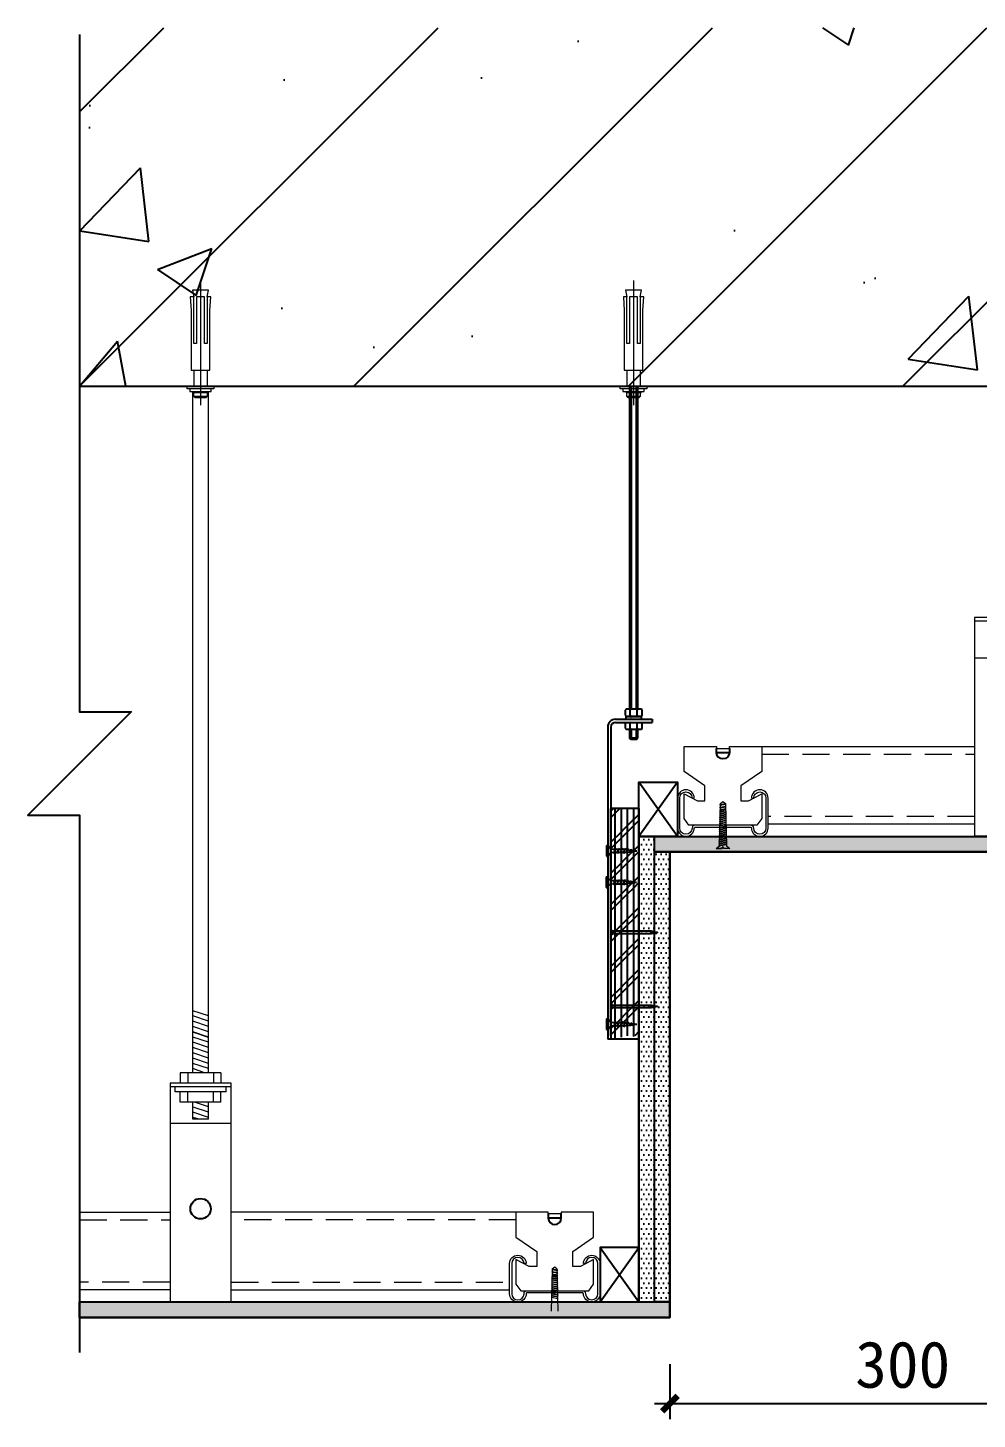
# Model space of a CAD drawing. Header units: millimetres. Extents: x -150677 to 588340, y -254013 to 149700.
# Drawn here: x 311715 to 312327, y -86240 to -85343 of the extents above; entities that cross this region are included whole.
import ezdxf

# ---------------------------------------------------------------- set-up
doc = ezdxf.new("R2010")
doc.units = ezdxf.units.MM
doc.header["$LTSCALE"] = 10
doc.header["$MEASUREMENT"] = 0
doc.linetypes.add('CENTER', pattern=[50.8, 31.75, -6.35, 6.35, -6.35])
doc.linetypes.add('HIDDEN', pattern=[0.375, 0.25, -0.125])
for name, color, linetype in [('1-Ba原始建筑墙体', 2, 'Continuous'), ('2-Ba顶面轮廓', 4, 'Continuous'), ('IEL-13Light', 136, 'Continuous'), ('LM-01', 4, 'Continuous'), ('LM-01-立面图', 4, 'Continuous'), ('图层1', 2, 'Continuous'), ('图层2', 44, 'Continuous')]:
    doc.layers.add(name, color=color, linetype=linetype)
doc.layers.add('3', color=5, linetype='Continuous', lineweight=18)
doc.layers.add('8', color=251, linetype='Continuous', lineweight=5)
doc.styles.get("Standard").update_dxf_attribs({"font": ''})
doc.styles.get('Standard').set_extended_font_data('SimSun')
doc.dimstyles.new('DIMN10', dxfattribs={"dimscale": 0.1, "dimtxt": 300, "dimasz": 100, "dimexe": 100, "dimexo": 300, "dimgap": 100, "dimtad": 1, "dimdec": 0, "dimtxsty": 'Standard', "dimblk": 'ARCHTICK', "dimcen": 2.5, "dimdle": 100, "dimclrd": 8, "dimclre": 8, "dimclrt": 96, "dimadec": 0, "dimazin": 0, "dimtfac": 1, "dimtdec": 0, "dimtmove": 0, "dimatfit": 3, "dimldrblk": 'DOT', "dimfxl": 100, "dimarcsym": 0})
pattern_1 = [(0, (311748.6465, -86174.3404), (1.5875, 3.175), [0, -3.175])]

# ---------------------------------------------------------------- blocks, each defined once
blk = doc.blocks.new('QBLOCK2009062415473686')
at = {"color": 8}
for p, q in [((-0.32, 7.74), (-0.06, 9.79)), ((0.18, 7.9), (-0.06, 9.79)), ((-1.66, 1.63), (-1.41, 1.77)), ((-1.66, 1.63), (-1.41, 1.77)), ((-1.66, 1.63), (-1.41, 1.38)), ((-1.66, 1.63), (-1.41, 1.38)), ((-1.49, 3.52), (-1.24, 3.66)), ((-1.49, 3.52), (-1.24, 3.27)), ((-1.41, 1.38), (1.29, 2.28)), ((-1.41, -0.7), (1.29, 0.2)), ((-1.24, 3.27), (1.01, 4.02)), ((-1.11, 5.53), (-0.86, 5.67)), ((-1.11, 5.53), (-0.86, 5.28)), ((-0.96, 2.59), (-0.86, 3.39)), ((-0.96, 1.76), (-0.96, 2.59)), ((-0.96, -0.15), (-0.96, 1.53)), ((-0.86, 5.28), (0.71, 5.8)), ((-0.81, 3.81), (-0.61, 5.36)), ((-0.74, 7.54), (-0.49, 7.68)), ((-0.74, 7.54), (-0.49, 7.28)), ((-0.56, 5.77), (-0.37, 7.32)), ((-0.49, 7.28), (0.45, 7.6)), ((0.4, 6.1), (0.22, 7.52)), ((0.7, 7.74), (0.45, 8)), ((0.7, 7.74), (0.45, 7.6)), ((0.63, 4.29), (0.45, 5.72)), ((0.84, 2.59), (0.68, 3.91)), ((0.96, 5.95), (0.71, 6.2)), ((0.96, 5.95), (0.71, 5.8)), ((0.84, 2.59), (0.84, 2.37)), ((0.84, 2.13), (0.84, 0.45)), ((0.84, 0.05), (0.84, -1.63)), ((1.26, 4.17), (1.01, 4.42)), ((1.26, 4.17), (1.01, 4.02)), ((1.54, 2.43), (1.29, 2.68)), ((1.54, 2.43), (1.29, 2.68)), ((1.54, 2.43), (1.29, 2.28)), ((1.54, 2.43), (1.29, 2.28)), ((1.54, 0.35), (1.29, 0.6)), ((1.54, 0.35), (1.29, 0.2)), ((-1.66, -0.45), (-1.41, -0.31)), ((-1.66, -0.45), (-1.41, -0.7)), ((-1.66, -2.53), (-1.41, -2.39)), ((-1.66, -2.53), (-1.41, -2.39)), ((-1.66, -2.53), (-1.41, -2.78)), ((-1.66, -2.53), (-1.41, -2.78)), ((-1.66, -4.61), (-1.41, -4.47)), ((-1.66, -4.61), (-1.41, -4.86)), ((-1.41, -2.78), (1.29, -1.88)), ((-1.41, -2.78), (1.29, -1.88)), ((-1.41, -4.86), (1.29, -3.96)), ((-0.96, -2.23), (-0.96, -0.55)), ((-0.96, -4.31), (-0.96, -2.63)), ((-0.9, -5.39), (-0.96, -4.71)), ((0.84, -1.41), (0.84, -1.63)), ((0.84, -2.03), (0.84, -3.71)), ((0.84, -4.11), (0.9, -5.39)), ((1.54, -1.73), (1.29, -1.48)), ((1.54, -1.73), (1.29, -1.48)), ((1.54, -1.73), (1.29, -1.88)), ((1.54, -1.73), (1.29, -1.88)), ((1.54, -3.81), (1.29, -3.56)), ((1.54, -3.81), (1.29, -3.96)), ((-3.4, -9.79), (-3.4, -8.99)), ((3.4, -8.99), (-3.4, -8.99)), ((3.4, -9.79), (-3.4, -9.79)), ((3.4, -9.79), (3.4, -8.99))]:
    blk.add_line(p, q, dxfattribs=at)
for centre, start, end in [((-4.83, -5.32), 291.38367, 359.0609), ((4.83, -5.32), 180.93916, 248.61639)]:
    blk.add_arc(centre, 3.94, start, end, dxfattribs=at)
blk = doc.blocks.new('QBLOCK2009070111364517')
at = {"layer": '图层1', "color": 8, "linetype": 'ByBlock'}
for p, q in [((-13.8, 0.9), (-13.8, -0.9)), ((15, 0), (11, 0))]:
    blk.add_line(p, q, dxfattribs=at)
blk.add_lwpolyline([(11, -0.9), (15, 0), (11, 0.9), (-13.8, 0.9), (-15, 1.7), (-15, -1.7), (-13.8, -0.9)], close=True, dxfattribs=at)
blk.add_lwpolyline([(11, 0.9, 0.39097), (11, 0, 0.39097), (11, -0.9)], format="xyb", dxfattribs=at)
blk = doc.blocks.new('A$C2444451B')
at = {"layer": '3', "color": 134}
for p, q in [((13.7, 79.49), (4.57, 79.49)), ((4.57, 61.57), (4.57, 72.53)), ((13.7, 61.57), (13.7, 72.53))]:
    blk.add_line(p, q, dxfattribs=at)
at = {"layer": '3', "color": 134, "linetype": 'CENTER', "ltscale": 10}
blk.add_line((9.14, 0), (9.14, 85.45), dxfattribs=at)
at = {"layer": '3', "color": 134}
blk.add_lwpolyline([(3.36, 76.18, 0.133077), (4.02, 76.75), (14.25, 76.75, 0.130908), (14.9, 76.19)], format="xyb", dxfattribs=at)
for points in [[(13.7, 76.75), (13.7, 79.49), (12.79, 80.41), (5.48, 80.41), (4.57, 79.49), (4.57, 76.75)], [(1.83, 74.36), (1.83, 76.19), (16.45, 76.19), (16.45, 74.36)], [(13.7, 11.32), (14.62, 6.75), (3.65, 6.75), (4.57, 11.32)]]:
    blk.add_lwpolyline(points, dxfattribs=at)
for points in [[(0, 72.53), (18.27, 72.53), (18.27, 74.36), (0, 74.36)], [(6.4, 11.32), (6.4, 43.3), (4.57, 43.3), (4.57, 11.32), (2.13, 11.32), (2.74, 20.52), (2.74, 61.57), (15.53, 61.57), (15.53, 20.52), (16.15, 11.32), (13.7, 11.32), (13.7, 43.3), (11.88, 43.3), (11.88, 11.32)]]:
    blk.add_lwpolyline(points, close=True, dxfattribs=at)
blk = doc.blocks.new('A$C2A03657B')
at = {"layer": 'LM-01', "xscale": -1}
blk.add_blockref('A$C2444451B', (18.27, 0), dxfattribs=at)
blk = doc.blocks.new('A$C0A8D779E')
at = {"layer": 'LM-01-立面图'}
blk.add_blockref('A$C2A03657B', (0, 0), dxfattribs=at)
blk = doc.blocks.new('_ArchTick')
at = {"color": 0, "linetype": 'ByBlock', "const_width": 0.4}
blk.add_lwpolyline([(-0.5, -0.5), (0.5, 0.5)], dxfattribs=at)
blk = doc.blocks.new('*D1658')
at = {"layer": '2-Ba顶面轮廓', "color": 8, "lineweight": -2, "transparency": 16777216}
for p, q in [((312128.92, -86204.34), (312128.92, -86239.84)), ((312428.92, -86204.34), (312428.92, -86239.84)), ((312118.92, -86229.84), (312438.92, -86229.84))]:
    blk.add_line(p, q, dxfattribs=at)
at = {"layer": 'Defpoints', "color": 0, "transparency": 16777216}
for p in [(312128.92, -86174.34), (312428.92, -86174.34), (312428.92, -86229.84)]:
    blk.add_point(p, dxfattribs=at)
at = {"layer": '2-Ba顶面轮廓', "color": 8, "lineweight": -2, "transparency": 16777216, "xscale": 10, "yscale": 10, "zscale": 10, "rotation": 180}
blk.add_blockref('_ArchTick', (312128.92, -86229.84), dxfattribs=at)
at = {"layer": '2-Ba顶面轮廓', "color": 8, "lineweight": -2, "transparency": 16777216, "xscale": 10, "yscale": 10, "zscale": 10}
blk.add_blockref('_ArchTick', (312428.92, -86229.84), dxfattribs=at)
at = {"layer": '2-Ba顶面轮廓', "color": 96, "transparency": 16777216, "insert": (312278.92, -86204.84), "char_height": 30, "attachment_point": 5}
blk.add_mtext('300', dxfattribs=at)
blk = doc.blocks.new('_DOT')
at = {"color": 0, "linetype": 'ByBlock'}
blk.add_line((-0.35, 0), (-1, 0), dxfattribs=at)
at = {"color": 0, "linetype": 'ByBlock', "const_width": 0.35}
blk.add_lwpolyline([(-0.175, 0, 1), (0.175, 0, 1)], format="xyb", close=True, dxfattribs=at)

msp = doc.modelspace()

# ---------------------------------------------------------------- hatches: boundary and pattern name
h = msp.add_hatch()
h.set_pattern_fill('PLYWOOD', color=250, angle=90, style=0)
h.set_pattern_definition([(45, (323621.652, -78441.421), (-3e-15, 20), [5.656854, -22.627417]), (45, (323637.651, -78441.421), (-3e-15, 20), [2.636773, -25.647498]), (45, (323624.897, -78454.176), (20, 3e-15), [1.067156, -27.217115]), (45, (323619.516, -78439.557), (20, 3e-15), [7.60978, -20.674492]), (45, (323625.651, -78453.421), (-3e-15, 20), [16.970562, -11.31371]), (45, (323628.897, -78454.176), (-3e-15, 20), [15.017636, -13.266635]), (45, (323625.651, -78437.421), (20, 3e-15), [4.5897, -23.694573]), (45, (323619.516, -78443.557), (-3e-15, 20), [3.020082, -25.26419]), (90, (323621.651, -78441.42), (20, 1e-15), [7.2454, -12.7546]), (90, (323621.651, -78441.42), (20, 1e-15), [0, -20]), (90, (323621.651, -78454.176), (20, 1e-15), [12.7546, -7.2454]), (90, (323637.651, -78441.42), (20, 1e-15), [7.2454, -12.7546]), (90, (323637.651, -78441.42), (20, 1e-15), [0, -20]), (90, (323637.651, -78454.176), (20, 1e-15), [12.7546, -7.2454]), (90, (323633.651, -78441.42), (20, 1e-15), [7.2454, -12.7546]), (90, (323633.651, -78441.42), (20, 1e-15), [0, -20]), (90, (323633.651, -78454.176), (20, 1e-15), [12.7546, -7.2454]), (90, (323629.651, -78441.42), (20, 1e-15), [7.2454, -12.7546]), (90, (323629.651, -78441.42), (20, 1e-15), [0, -20]), (90, (323629.651, -78454.176), (20, 1e-15), [12.7546, -7.2454]), (90, (323625.651, -78441.42), (20, 1e-15), [7.2454, -12.7546]), (90, (323625.651, -78441.42), (20, 1e-15), [0, -20]), (90, (323625.651, -78454.176), (20, 1e-15), [12.7546, -7.2454])])
h.paths.add_polyline_path([(312093.92, -85995.07), (312093.92, -85995.07), (312096.42, -85992.57), (312098.91, -85995.07), (312101.41, -85992.57), (312103.91, -85995.06), (312103.91, -85995.06), (312106.4, -85992.56), (312108.92, -85995.08), (312108.92, -85846.38), (312090.92, -85846.38), (312090.92, -85993.08), (312091.42, -85992.57)])
at = {"layer": '2-Ba顶面轮廓'}
h = msp.add_hatch(dxfattribs=at)
h.set_pattern_fill('钢筋混凝土', color=251, scale=50, style=0)
h.set_pattern_definition([(45, (311748.65, -85574.34), (-88.3883, 88.3883), []), (50, (311748.65, -85574.34), (358.63, -31.376), [37.5, -412.5]), (355, (311748.65, -85574.34), (-69.376, 376.096), [30, -330]), (100.451, (311778.53, -85576.95), (289.255, 344.72), [31.87, -350.57]), (46.184, (311748.65, -85474.34), (533.62, -82.76), [56.25, -618.75]), (96.636, (311793.1, -85481.23), (467.33, 487.06), [47.805, -525.86]), (351.184, (311748.65, -85474.34), (467.33, 487.06), [45, -495]), (21, (311798.65, -85499.34), (298.454, -201.31), [37.5, -412.5]), (326, (311798.65, -85499.34), (121.658, 362.575), [30, -330]), (71.451, (311823.52, -85516.1), (420.11, 161.265), [31.87, -350.57]), (37.5, (311748.65, -85574.34), (6.08, 166.447), [0, -326, 0, -335, 0, -331.25]), (7.5, (311748.65, -85574.34), (131.535, 197.206), [0, -191, 0, -318.5, 0, -126.25]), (327.5, (311637.15, -85574.34), (266.911, -11.2774), [0, -125, 0, -390, 0, -517.5]), (317.5, (311587.15, -85574.34), (291.593, 50.052), [0, -162.5, 0, -259, 0, -367.5])])
h.paths.add_polyline_path([(315147.45, -85343.39), (311748.65, -85343.39), (311748.65, -85574.34), (315147.45, -85574.34)])
h = msp.add_hatch(dxfattribs=at)
h.set_pattern_fill('DOTS', color=251, scale=2, style=0)
h.set_pattern_definition(pattern_1)
h.paths.add_polyline_path([(312108.92, -86164.34), (312118.92, -86164.34), (312118.92, -85864.34), (312108.92, -85864.34)])
h = msp.add_hatch(dxfattribs=at)
h.set_pattern_fill('DOTS', color=251, scale=2, style=0)
h.set_pattern_definition(pattern_1)
h.paths.add_polyline_path([(312118.92, -85864.34), (312538.92, -85864.34), (312538.92, -85874.34), (312118.92, -85874.34)])
h = msp.add_hatch(dxfattribs=at)
h.set_pattern_fill('DOTS', color=251, scale=2, style=0)
h.set_pattern_definition(pattern_1)
h.paths.add_polyline_path([(312118.92, -85874.34), (312128.92, -85874.34), (312128.92, -86164.34), (312118.92, -86164.34)])
h = msp.add_hatch(dxfattribs=at)
h.set_pattern_fill('DOTS', color=251, scale=2, style=0)
h.set_pattern_definition(pattern_1)
h.paths.add_polyline_path([(311748.65, -86164.34), (312128.92, -86164.34), (312128.92, -86174.34), (311748.65, -86174.34)])

# ---------------------------------------------------------------- linework, layer by layer
at = {"color": 8, "ltscale": 100}
for p, q in [((312102.87, -85574.34), (312102.87, -85782.46)), ((312103.87, -85574.34), (312103.87, -85782.46)), ((312107.36, -85782.46), (312107.36, -85574.34)), ((312108.36, -85782.46), (312108.36, -85574.34)), ((312102.87, -85743.36), (312102.87, -85782.46)), ((312108.36, -85782.46), (312108.36, -85743.36)), ((312103.87, -85777.23), (312103.87, -85782.46)), ((312107.36, -85782.46), (312107.36, -85777.23)), ((312093.92, -85788.88), (312117.47, -85788.88)), ((312100.66, -85782.46), (312100.11, -85783.01)), ((312100.11, -85783.01), (312100.11, -85786.3)), ((312100.11, -85786.3), (312100.66, -85786.85)), ((312110.55, -85782.46), (312100.66, -85782.46)), ((312100.66, -85786.85), (312110.55, -85786.85)), ((312100.75, -85788.88), (312100.75, -85787.18)), ((312100.75, -85787.18), (312110.48, -85787.18)), ((312103.41, -85783), (312102.85, -85782.43)), ((312103.41, -85786.29), (312102.85, -85786.85)), ((312102.87, -85786.85), (312102.87, -85787.18)), ((312103.41, -85783), (312103.98, -85782.43)), ((312103.41, -85786.33), (312103.41, -85783)), ((312103.41, -85786.29), (312103.98, -85786.85)), ((312103.86, -85787.44), (312103.87, -85787.44)), ((312103.87, -85787.45), (312103.86, -85787.44)), ((312103.87, -85786.85), (312103.87, -85787.18)), ((312107.82, -85783), (312107.25, -85782.43)), ((312107.82, -85786.29), (312107.25, -85786.85)), ((312107.36, -85787.18), (312107.36, -85786.85)), ((312107.82, -85783), (312108.39, -85782.43)), ((312107.82, -85786.33), (312107.82, -85783)), ((312107.82, -85786.29), (312108.39, -85786.85)), ((312108.36, -85787.18), (312108.36, -85786.85)), ((312110.48, -85787.18), (312110.48, -85788.88)), ((312111.09, -85783.01), (312110.55, -85782.46)), ((312110.55, -85786.85), (312111.09, -85786.3)), ((312111.09, -85786.3), (312111.09, -85783.01)), ((312117.47, -85788.88), (312117.47, -85790.88)), ((312088.92, -85793.88), (312088.92, -85995.08)), ((312090.92, -85793.88), (312090.92, -85995.08)), ((312093.92, -85790.88), (312117.47, -85790.88)), ((312100.67, -85790.88), (312100.12, -85791.43)), ((312100.12, -85791.43), (312100.12, -85794.73)), ((312100.12, -85794.73), (312100.67, -85795.28)), ((312100.67, -85795.28), (312110.56, -85795.28)), ((312103.43, -85791.42), (312102.86, -85790.85)), ((312103.43, -85794.71), (312102.86, -85795.28)), ((312102.87, -85795.28), (312102.87, -85801.01)), ((312103.43, -85791.42), (312103.97, -85790.88)), ((312103.43, -85794.75), (312103.43, -85791.42)), ((312103.43, -85794.71), (312104, -85795.28)), ((312103.87, -85795.28), (312103.87, -85801.01)), ((312107.84, -85794.71), (312107.27, -85795.28)), ((312107.84, -85791.42), (312107.3, -85790.88)), ((312107.36, -85801.01), (312107.36, -85795.28)), ((312107.84, -85791.42), (312108.38, -85790.88)), ((312107.84, -85794.75), (312107.84, -85791.42)), ((312107.84, -85794.71), (312108.4, -85795.28)), ((312108.36, -85801.01), (312108.36, -85795.28)), ((312111.11, -85791.43), (312110.56, -85790.88)), ((312110.56, -85795.28), (312111.11, -85794.73)), ((312111.11, -85794.73), (312111.11, -85791.43)), ((312108.36, -85801.01), (312102.87, -85801.01)), ((312103.87, -85802.01), (312102.87, -85801.01)), ((312107.36, -85802.01), (312103.87, -85802.01)), ((312107.36, -85802.01), (312108.36, -85801.01)), ((312108.92, -85846.38), (312090.92, -85846.38)), ((312108.92, -85846.38), (312108.95, -85995.08)), ((312108.92, -85995.08), (312088.92, -85995.08))]:
    msp.add_line(p, q, dxfattribs=at)
at = {"color": 8}
for p, q in [((312133.92, -85864.34, 0), (312108.92, -85829.34, 0)), ((312133.92, -85829.34, 0), (312108.92, -85864.34, 0)), ((312083.91, -86164.34, 0), (312108.91, -86129.34, 0)), ((312083.91, -86129.34, 0), (312108.91, -86164.34, 0))]:
    msp.add_line(p, q, dxfattribs=at)
for points in [[(312133.92, -85864.34), (312108.92, -85864.34), (312108.92, -85829.34), (312133.92, -85829.34)], [(312083.91, -86164.34), (312108.91, -86164.34), (312108.91, -86129.34), (312083.91, -86129.34)]]:
    msp.add_lwpolyline(points, close=True, dxfattribs=at)
at = {"color": 8, "ltscale": 100}
for radius in [5, 3]:
    msp.add_arc((312093.92, -85793.88), radius, 90, 180, dxfattribs=at)
at = {"layer": '1-Ba原始建筑墙体'}
msp.add_line((311748.65, -85574.34), (312628.92, -85574.34), dxfattribs=at)
at = {"layer": '2-Ba顶面轮廓'}
for p, q in [((312108.92, -85864.34), (312548.92, -85864.34)), ((312108.92, -86164.34), (312108.92, -85864.34)), ((312118.92, -86164.34), (312118.92, -85864.34)), ((312118.92, -85874.34), (312538.92, -85874.34)), ((312128.92, -86174.34), (312128.92, -85874.34)), ((311748.65, -86164.34), (312128.92, -86164.34)), ((311748.65, -86174.34), (312128.92, -86174.34))]:
    msp.add_line(p, q, dxfattribs=at)
at = {"layer": '2-Ba顶面轮廓', "color": 1}
msp.add_lwpolyline([(311748.65, -85347.63), (311748.65, -85784.01), (311781.98, -85784.01), (311715.31, -85850.68), (311748.65, -85850.68), (311748.65, -86196.99)], dxfattribs=at)
at = {"layer": '2-Ba顶面轮廓'}
for points in [[(312108.92, -86164.34), (312118.92, -86164.34), (312118.92, -85864.34), (312108.92, -85864.34)], [(312118.92, -85864.34), (312538.92, -85864.34), (312538.92, -85874.34), (312118.92, -85874.34)], [(312118.92, -85874.34), (312128.92, -85874.34), (312128.92, -86164.34), (312118.92, -86164.34)], [(311748.65, -86164.34), (312128.92, -86164.34), (312128.92, -86174.34), (311748.65, -86174.34)]]:
    msp.add_lwpolyline(points, close=True, dxfattribs=at)
at = {"layer": '3'}
for p, q in [((311821.62, -86016.77, 0), (311821.62, -85577.77)), ((311831.61, -86016.77, 0), (311831.61, -85577.77)), ((312364.63, -85725.71, 0), (312325.22, -85725.71, 0)), ((312364.63, -85749.44, 0), (312325.22, -85749.44, 0)), ((312188.07, -85806.45), (312325.22, -85806.45, 0)), ((312160.83, -85870.35), (312161.42, -85843.16)), ((312161.39, -85844.21), (312164.73, -85843.6)), ((312161.4, -85843.83), (312164.72, -85843.23)), ((312161.42, -85843.16), (312163.07, -85841.81)), ((312163.07, -85841.81), (312164.71, -85843.16)), ((312164.71, -85843.16), (312165.3, -85870.35)), ((312161.24, -85853.59), (312164.87, -85852.93)), ((312161.25, -85853.22), (312164.86, -85852.56)), ((312161.28, -85852.3), (312164.83, -85851.65)), ((312161.29, -85851.93), (312164.82, -85851.28)), ((312161.32, -85851.01), (312164.8, -85850.37)), ((312161.33, -85850.64), (312164.79, -85850)), ((312161.35, -85845.87), (312164.76, -85845.25)), ((312161.35, -85847.47), (312164.76, -85846.85)), ((312161.35, -85848.58), (312164.76, -85847.95)), ((312161.35, -85849.75), (312164.76, -85849.13)), ((312161.36, -85845.49), (312164.75, -85844.88)), ((312161.36, -85847.1), (312164.75, -85846.48)), ((312161.36, -85848.2), (312164.75, -85847.58)), ((312161.36, -85849.38), (312164.75, -85848.76)), ((312160.99, -85862.62), (312165.12, -85861.87)), ((312161, -85862.25), (312165.11, -85861.5)), ((312161.03, -85861.33), (312165.09, -85860.59)), ((312161.04, -85860.96), (312165.08, -85860.22)), ((312161.06, -85860.04), (312165.05, -85859.31)), ((312161.07, -85859.67), (312165.04, -85858.94)), ((312161.1, -85858.75), (312165.01, -85858.04)), ((312161.11, -85858.38), (312165, -85857.66)), ((312161.14, -85857.46), (312164.98, -85856.76)), ((312161.15, -85857.09), (312164.97, -85856.39)), ((312161.17, -85856.17), (312164.94, -85855.48)), ((312161.18, -85855.8), (312164.93, -85855.11)), ((312161.21, -85854.88), (312164.91, -85854.21)), ((312161.22, -85854.51), (312164.9, -85853.83)), ((312325.22, -85856.47, 0), (312192.21, -85856.47, 0)), ((312158.66, -85872.12), (312160.83, -85870.35)), ((312160.77, -85870.36), (312165.34, -85869.53)), ((312160.78, -85869.99), (312165.33, -85869.16)), ((312160.81, -85869.07), (312165.3, -85868.25)), ((312160.82, -85868.7), (312165.29, -85867.88)), ((312160.84, -85867.78), (312165.27, -85866.98)), ((312160.85, -85867.41), (312165.26, -85866.6)), ((312160.88, -85866.49), (312165.23, -85865.7)), ((312160.89, -85866.12), (312165.22, -85865.33)), ((312160.92, -85865.2), (312165.19, -85864.42)), ((312160.93, -85864.83), (312165.18, -85864.05)), ((312160.95, -85863.91), (312165.16, -85863.14)), ((312160.96, -85863.54), (312165.15, -85862.77)), ((312165.3, -85870.35), (312167.47, -85872.12)), ((312162.63, -85872.12), (312158.66, -85872.12)), ((312158.66, -85872.12), (312162.63, -85872.12)), ((312163.51, -85871.23), (312162.63, -85871.23)), ((312162.63, -85871.23), (312162.63, -85872.12)), ((312162.63, -85872.12), (312162.63, -85871.23)), ((312163.51, -85871.23), (312163.51, -85871.23)), ((312163.51, -85872.12), (312163.51, -85871.23)), ((312167.47, -85872.12), (312163.51, -85872.12)), ((311813.48, -86016.77, 0), (311813.48, -86023.33, 0)), ((311839.75, -86016.77, 0), (311813.48, -86016.77, 0)), ((311818.4, -86016.77, 0), (311818.4, -86023.33, 0)), ((311834.82, -86016.77, 0), (311834.82, -86023.33, 0)), ((311839.75, -86016.77, 0), (311839.75, -86023.33, 0)), ((311846.32, -86025.71, 0), (311806.91, -86025.71, 0)), ((311810.19, -86028.99, 0), (311810.19, -86025.71, 0)), ((311843.03, -86028.99, 0), (311810.19, -86028.99, 0)), ((311813.48, -86035.56, 0), (311813.48, -86028.99, 0)), ((311818.4, -86035.56, 0), (311818.4, -86028.99, 0)), ((311834.82, -86035.56, 0), (311834.82, -86028.99, 0)), ((311839.75, -86035.56, 0), (311839.75, -86028.99, 0)), ((311843.03, -86028.99, 0), (311843.03, -86025.71, 0)), ((311839.75, -86035.56, 0), (311813.48, -86035.56, 0)), ((311821.62, -86046.55, 0), (311821.62, -86035.56, 0)), ((311821.62, -86046.55, 0), (311821.62, -86035.56, 0)), ((311821.62, -86045.47, 0), (311821.62, -86035.56, 0)), ((311831.61, -86046.55, 0), (311831.61, -86035.56, 0)), ((311831.61, -86046.55, 0), (311831.61, -86035.56, 0)), ((311831.61, -86046.55, 0), (311831.61, -86035.56, 0)), ((311846.32, -86049.44, 0), (311806.91, -86049.44, 0)), ((311748.65, -86106.45), (311806.91, -86106.45, 0)), ((312029.77, -86106.45), (311846.32, -86106.45, 0)), ((312053.12, -86143.16), (312052.53, -86170.35)), ((312056.48, -86145.87), (312053.07, -86145.25)), ((312056.48, -86147.47), (312053.07, -86146.85)), ((312056.48, -86148.58), (312053.07, -86147.95)), ((312056.47, -86145.49), (312053.08, -86144.88)), ((312056.47, -86147.1), (312053.08, -86146.48)), ((312056.47, -86148.2), (312053.08, -86147.58)), ((312056.47, -86149.38), (312053.08, -86148.76)), ((312056.44, -86144.21), (312053.11, -86143.6)), ((312054.77, -86141.81), (312053.12, -86143.16)), ((312056.43, -86143.83), (312053.12, -86143.23)), ((312056.41, -86143.16), (312054.77, -86141.81)), ((312057, -86170.35), (312056.41, -86143.16)), ((311806.91, -86156.47, 0), (311748.65, -86156.47, 0)), ((311846.32, -86156.47, 0), (312025.62, -86156.47, 0)), ((312056.72, -86158.38), (312052.83, -86157.66)), ((312056.7, -86157.46), (312052.85, -86156.76)), ((312056.69, -86157.09), (312052.86, -86156.39)), ((312056.66, -86156.17), (312052.89, -86155.48)), ((312056.65, -86155.8), (312052.9, -86155.11)), ((312056.62, -86154.88), (312052.93, -86154.21)), ((312056.61, -86154.51), (312052.94, -86153.83)), ((312056.59, -86153.59), (312052.96, -86152.93)), ((312056.58, -86153.22), (312052.97, -86152.56)), ((312056.55, -86152.3), (312053, -86151.65)), ((312056.54, -86151.93), (312053.01, -86151.28)), ((312056.52, -86151.01), (312053.03, -86150.37)), ((312056.51, -86150.64), (312053.04, -86150)), ((312056.48, -86149.75), (312053.07, -86149.13)), ((312056.83, -86162.25), (312052.72, -86161.5)), ((312056.81, -86161.33), (312052.75, -86160.59)), ((312056.8, -86160.96), (312052.76, -86160.22)), ((312056.77, -86160.04), (312052.78, -86159.31)), ((312056.76, -86159.67), (312052.79, -86158.94)), ((312056.73, -86158.75), (312052.82, -86158.04))]:
    msp.add_line(p, q, dxfattribs=at)
at = {"layer": '3', "elevation": 0}
for points in [[(312325.22, -85723.33), (312325.22, -85863.92), (312364.63, -85863.92), (312364.63, -85723.33)], [(311806.91, -86023.33), (311806.91, -86163.92), (311846.32, -86163.92), (311846.32, -86023.33)]]:
    msp.add_lwpolyline(points, close=True, dxfattribs=at)
at = {"layer": '3'}
for points in [[(312167.27, -85807.62), (312167.27, -85806.45), (312188.07, -85806.45), (312188.07, -85822.64), (312174.72, -85831.76), (312174.72, -85841.37), (312179.54, -85841.37), (312188.07, -85836.94), (312188.07, -85852.8), (312184.91, -85857.11), (312163.07, -85857.11), (312141.22, -85857.11), (312138.07, -85852.8), (312138.07, -85836.94), (312146.6, -85841.37), (312151.41, -85841.37), (312151.41, -85831.76), (312138.07, -85822.64), (312138.07, -85806.45), (312158.87, -85806.45), (312158.87, -85807.62)], [(312050.57, -86107.62), (312050.57, -86106.45), (312029.77, -86106.45), (312029.77, -86122.64), (312043.11, -86131.76), (312043.11, -86141.37), (312038.3, -86141.37), (312029.77, -86136.94), (312029.77, -86152.8), (312032.92, -86157.11), (312054.77, -86157.11), (312076.61, -86157.11), (312079.77, -86152.8), (312079.77, -86136.94), (312071.24, -86141.37), (312066.42, -86141.37), (312066.42, -86131.76), (312079.77, -86122.64), (312079.77, -86106.45), (312058.97, -86106.45), (312058.97, -86107.62)]]:
    msp.add_lwpolyline(points, close=True, dxfattribs=at)
for points in [[(312181.02, -85858.51, -0.414214), (312181.49, -85858.98, 1), (312192.21, -85858.98), (312192.21, -85839.63, 1), (312181.49, -85839.63), (312182.89, -85839.63, -1), (312190.81, -85839.63), (312190.81, -85858.98, -1), (312182.89, -85858.98, 0.414214), (312181.02, -85857.11), (312163.07, -85857.11), (312145.11, -85857.11, 0.414214), (312143.25, -85858.98, -1), (312135.32, -85858.98), (312135.32, -85839.63, -1), (312143.25, -85839.63), (312144.65, -85839.63, 1), (312133.92, -85839.63), (312133.92, -85858.98, 1), (312144.65, -85858.98, -0.414214), (312145.11, -85858.51), (312163.07, -85858.51)], [(312036.81, -86158.51, 0.414214), (312036.35, -86158.98, -1), (312025.62, -86158.98), (312025.62, -86139.63, -1), (312036.35, -86139.63), (312034.95, -86139.63, 1), (312027.02, -86139.63), (312027.02, -86158.98, 1), (312034.95, -86158.98, -0.414214), (312036.81, -86157.11), (312054.77, -86157.11), (312072.72, -86157.11, -0.414214), (312074.59, -86158.98, 1), (312082.51, -86158.98), (312082.51, -86139.63, 1), (312074.59, -86139.63), (312073.19, -86139.63, -1), (312083.91, -86139.63), (312083.91, -86158.98, -1), (312073.19, -86158.98, 0.414214), (312072.72, -86158.51), (312054.77, -86158.51)]]:
    msp.add_lwpolyline(points, format="xyb", close=True, dxfattribs=at)
for centre, major_axis, start_param, end_param in [((312161.11, -85843.67), (0.236, 0.236), 4.106163, 4.975275), ((312161.06, -85844.33), (-0.247, 0.247), 4.28682, 5.18544), ((312165.01, -85843.06), (-0.236, 0.236), 1.30762, 2.176731), ((312165.05, -85843.72), (0.247, 0.247), 1.097455, 1.996074), ((312161, -85851.76), (-0.236, 0.236), 2.535367, 3.404479), ((312160.95, -85852.42), (0.247, 0.247), 5.857617, 6.756236), ((312161.04, -85850.47), (0.236, 0.236), 4.106163, 4.975275), ((312160.99, -85851.13), (-0.247, 0.247), 4.28682, 5.18544), ((312161.07, -85845.33), (0.236, 0.236), 4.106163, 4.975275), ((312161.03, -85845.99), (0.247, 0.247), 5.857617, 6.756236), ((312161.07, -85846.94), (0.236, 0.236), 4.106163, 4.975275), ((312161.03, -85847.6), (0.247, 0.247), 5.857617, 6.756236), ((312161.07, -85848.04), (0.236, 0.236), 4.106163, 4.975275), ((312161.03, -85848.7), (0.247, 0.247), 5.857617, 6.756236), ((312161.07, -85849.21), (0.236, 0.236), 4.106163, 4.975275), ((312161.03, -85849.87), (0.247, 0.247), 5.857617, 6.756236), ((312165.04, -85844.71), (-0.236, 0.236), 1.30762, 2.176731), ((312165.04, -85846.31), (-0.236, 0.236), 1.30762, 2.176731), ((312165.04, -85847.41), (-0.236, 0.236), 1.30762, 2.176731), ((312165.04, -85848.59), (-0.236, 0.236), 1.30762, 2.176731), ((312165.09, -85845.37), (0.247, 0.247), 1.097455, 1.996074), ((312165.09, -85846.97), (0.247, 0.247), 1.097455, 1.996074), ((312165.09, -85848.08), (0.247, 0.247), 1.097455, 1.996074), ((312165.09, -85849.25), (0.247, 0.247), 1.097455, 1.996074), ((312165.08, -85849.84), (-0.236, 0.236), 1.30762, 2.176731), ((312165.12, -85850.5), (0.247, 0.247), 1.097455, 1.996074), ((312165.11, -85851.11), (0.236, 0.236), 2.878416, 3.747528), ((312165.16, -85851.77), (0.247, 0.247), 1.097455, 1.996074), ((312165.15, -85852.39), (-0.236, 0.236), 1.30762, 2.176731), ((312165.2, -85853.05), (0.247, 0.247), 1.097455, 1.996074), ((312160.75, -85860.79), (-0.236, 0.236), 2.535367, 3.404479), ((312160.7, -85861.46), (-0.247, 0.247), 4.28682, 5.18544), ((312160.78, -85859.5), (0.236, 0.236), 4.106163, 4.975275), ((312160.74, -85860.17), (0.247, 0.247), 5.857617, 6.756236), ((312160.82, -85858.21), (-0.236, 0.236), 2.535367, 3.404479), ((312160.77, -85858.87), (-0.247, 0.247), 4.28682, 5.18544), ((312160.86, -85856.92), (0.236, 0.236), 4.106163, 4.975275), ((312160.81, -85857.58), (0.247, 0.247), 5.857617, 6.756236), ((312160.89, -85855.63), (-0.236, 0.236), 2.535367, 3.404479), ((312160.84, -85856.29), (-0.247, 0.247), 4.28682, 5.18544), ((312160.93, -85854.34), (-0.236, 0.236), 2.535367, 3.404479), ((312160.88, -85855), (0.247, 0.247), 5.857617, 6.756236), ((312160.97, -85853.05), (0.236, 0.236), 4.106163, 4.975275), ((312160.92, -85853.71), (-0.247, 0.247), 4.28682, 5.18544), ((312165.19, -85853.67), (-0.236, 0.236), 1.30762, 2.176731), ((312165.23, -85854.33), (0.247, 0.247), 1.097455, 1.996074), ((312165.22, -85854.94), (-0.236, 0.236), 1.30762, 2.176731), ((312165.27, -85855.61), (0.247, 0.247), 1.097455, 1.996074), ((312165.26, -85856.22), (-0.236, 0.236), 1.30762, 2.176731), ((312165.3, -85856.88), (0.247, 0.247), 1.097455, 1.996074), ((312165.29, -85857.5), (-0.236, 0.236), 1.30762, 2.176731), ((312165.34, -85858.16), (0.247, 0.247), 1.097455, 1.996074), ((312165.33, -85858.78), (-0.236, 0.236), 1.30762, 2.176731), ((312165.38, -85859.44), (0.247, 0.247), 1.097455, 1.996074), ((312165.37, -85860.05), (-0.236, 0.236), 1.30762, 2.176731), ((312165.41, -85860.71), (0.247, 0.247), 1.097455, 1.996074), ((312165.4, -85861.33), (-0.236, 0.236), 1.30762, 2.176731), ((312165.45, -85861.99), (0.247, 0.247), 1.097455, 1.996074), ((312160.49, -85869.83), (0.236, 0.236), 4.106163, 4.975275), ((312160.44, -85870.49), (-0.247, 0.247), 4.28682, 5.18544), ((312160.53, -85868.54), (-0.236, 0.236), 2.535367, 3.404479), ((312160.48, -85869.2), (-0.247, 0.247), 4.28682, 5.18544), ((312160.57, -85867.25), (0.236, 0.236), 4.106163, 4.975275), ((312160.52, -85867.91), (-0.247, 0.247), 4.28682, 5.18544), ((312160.6, -85865.96), (0.236, 0.236), 4.106163, 4.975275), ((312160.55, -85866.62), (-0.247, 0.247), 4.28682, 5.18544), ((312160.64, -85864.67), (-0.236, 0.236), 2.535367, 3.404479), ((312160.59, -85865.33), (-0.247, 0.247), 4.28682, 5.18544), ((312160.67, -85863.37), (-0.236, 0.236), 2.535367, 3.404479), ((312160.63, -85864.04), (-0.247, 0.247), 4.28682, 5.18544), ((312160.71, -85862.08), (0.236, 0.236), 4.106163, 4.975275), ((312160.66, -85862.75), (0.247, 0.247), 5.857617, 6.756236), ((312165.44, -85862.61), (-0.236, 0.236), 1.30762, 2.176731), ((312165.49, -85863.27), (0.247, 0.247), 1.097455, 1.996074), ((312165.47, -85863.88), (-0.236, 0.236), 1.30762, 2.176731), ((312165.52, -85864.54), (0.247, 0.247), 1.097455, 1.996074), ((312165.51, -85865.16), (-0.236, 0.236), 1.30762, 2.176731), ((312165.56, -85865.82), (0.247, 0.247), 1.097455, 1.996074), ((312165.55, -85866.44), (-0.236, 0.236), 1.30762, 2.176731), ((312165.59, -85867.1), (0.247, 0.247), 1.097455, 1.996074), ((312165.58, -85867.71), (-0.236, 0.236), 1.30762, 2.176731), ((312165.63, -85868.38), (0.247, 0.247), 1.097455, 1.996074), ((312165.62, -85868.99), (0.236, 0.236), 2.878416, 3.747528), ((312165.67, -85869.65), (0.247, 0.247), 1.097455, 1.996074)]:
    msp.add_ellipse(centre, major_axis=major_axis, ratio=1, start_param=start_param, end_param=end_param, dxfattribs=at)
at = {"layer": '3', "extrusion": (0, 0, -1)}
for centre, major_axis, start_param, end_param in [((312052.79, -86144.71), (0.236, 0.236), 1.30762, 2.176731), ((312052.74, -86145.37), (-0.247, 0.247), 1.097455, 1.996074), ((312052.79, -86146.31), (0.236, 0.236), 1.30762, 2.176731), ((312052.74, -86146.97), (-0.247, 0.247), 1.097455, 1.996074), ((312052.79, -86147.41), (0.236, 0.236), 1.30762, 2.176731), ((312052.74, -86148.08), (-0.247, 0.247), 1.097455, 1.996074), ((312052.79, -86148.59), (0.236, 0.236), 1.30762, 2.176731), ((312052.83, -86143.06), (0.236, 0.236), 1.30762, 2.176731), ((312052.78, -86143.72), (-0.247, 0.247), 1.097455, 1.996074), ((312056.72, -86143.67), (-0.236, 0.236), 4.106163, 4.975275), ((312056.77, -86144.33), (0.247, 0.247), 4.28682, 5.18544), ((312056.76, -86145.33), (-0.236, 0.236), 4.106163, 4.975275), ((312056.76, -86146.94), (-0.236, 0.236), 4.106163, 4.975275), ((312056.76, -86148.04), (-0.236, 0.236), 4.106163, 4.975275), ((312056.81, -86145.99), (-0.247, 0.247), 5.857617, 6.756236), ((312056.81, -86147.6), (-0.247, 0.247), 5.857617, 6.756236), ((312056.81, -86148.7), (-0.247, 0.247), 5.857617, 6.756236), ((312052.54, -86157.5), (0.236, 0.236), 1.30762, 2.176731), ((312052.58, -86156.22), (0.236, 0.236), 1.30762, 2.176731), ((312052.53, -86156.88), (-0.247, 0.247), 1.097455, 1.996074), ((312052.61, -86154.94), (0.236, 0.236), 1.30762, 2.176731), ((312052.56, -86155.61), (-0.247, 0.247), 1.097455, 1.996074), ((312052.65, -86153.67), (0.236, 0.236), 1.30762, 2.176731), ((312052.6, -86154.33), (-0.247, 0.247), 1.097455, 1.996074), ((312052.68, -86152.39), (0.236, 0.236), 1.30762, 2.176731), ((312052.64, -86153.05), (-0.247, 0.247), 1.097455, 1.996074), ((312052.72, -86151.11), (-0.236, 0.236), 2.878416, 3.747528), ((312052.67, -86151.77), (-0.247, 0.247), 1.097455, 1.996074), ((312052.76, -86149.84), (0.236, 0.236), 1.30762, 2.176731), ((312052.71, -86150.5), (-0.247, 0.247), 1.097455, 1.996074), ((312052.74, -86149.25), (-0.247, 0.247), 1.097455, 1.996074), ((312056.76, -86149.21), (-0.236, 0.236), 4.106163, 4.975275), ((312056.81, -86149.87), (-0.247, 0.247), 5.857617, 6.756236), ((312056.79, -86150.47), (-0.236, 0.236), 4.106163, 4.975275), ((312056.84, -86151.13), (0.247, 0.247), 4.28682, 5.18544), ((312056.83, -86151.76), (0.236, 0.236), 2.535367, 3.404479), ((312056.88, -86152.42), (-0.247, 0.247), 5.857617, 6.756236), ((312056.87, -86153.05), (-0.236, 0.236), 4.106163, 4.975275), ((312056.92, -86153.71), (0.247, 0.247), 4.28682, 5.18544), ((312056.9, -86154.34), (0.236, 0.236), 2.535367, 3.404479), ((312056.95, -86155), (-0.247, 0.247), 5.857617, 6.756236), ((312056.94, -86155.63), (0.236, 0.236), 2.535367, 3.404479), ((312056.99, -86156.29), (0.247, 0.247), 4.28682, 5.18544), ((312056.98, -86156.92), (-0.236, 0.236), 4.106163, 4.975275), ((312057.02, -86157.58), (-0.247, 0.247), 5.857617, 6.756236), ((312052.43, -86161.33), (0.236, 0.236), 1.30762, 2.176731), ((312052.47, -86160.05), (0.236, 0.236), 1.30762, 2.176731), ((312052.42, -86160.71), (-0.247, 0.247), 1.097455, 1.996074), ((312052.5, -86158.78), (0.236, 0.236), 1.30762, 2.176731), ((312052.46, -86159.44), (-0.247, 0.247), 1.097455, 1.996074), ((312052.49, -86158.16), (-0.247, 0.247), 1.097455, 1.996074), ((312057.01, -86158.21), (0.236, 0.236), 2.535367, 3.404479), ((312057.06, -86158.87), (0.247, 0.247), 4.28682, 5.18544), ((312057.05, -86159.5), (-0.236, 0.236), 4.106163, 4.975275), ((312057.1, -86160.17), (-0.247, 0.247), 5.857617, 6.756236), ((312057.09, -86160.79), (0.236, 0.236), 2.535367, 3.404479), ((312057.13, -86161.46), (0.247, 0.247), 4.28682, 5.18544)]:
    msp.add_ellipse(centre, major_axis=major_axis, ratio=1, start_param=start_param, end_param=end_param, dxfattribs=at)
at = {"layer": '8', "linetype": 'HIDDEN', "ltscale": 7}
for p, q in [((312188.07, -85811.38, 0), (312325.22, -85811.38, 0)), ((312325.22, -85851.54, 0), (312192.21, -85851.54, 0)), ((311831.61, -85980.06, 0), (311821.62, -85976.65, 0)), ((311831.61, -85983.46, 0), (311821.62, -85980.05, 0)), ((311831.61, -85986.85, 0), (311821.62, -85983.44, 0)), ((311831.61, -85990.24, 0), (311821.62, -85986.83, 0)), ((311831.61, -85993.64, 0), (311821.62, -85990.23, 0)), ((311831.61, -85993.91, 0), (311821.62, -85990.5, 0)), ((311831.61, -85997.03, 0), (311821.62, -85993.62, 0)), ((311831.61, -86000.42, 0), (311821.62, -85997.01, 0)), ((311831.61, -86003.81, 0), (311821.62, -86000.4, 0)), ((311831.61, -86007.21, 0), (311821.62, -86003.8, 0)), ((311831.61, -86010.6, 0), (311821.62, -86007.19, 0)), ((311831.61, -86013.99, 0), (311821.62, -86010.58, 0)), ((311829.21, -86016.77, 0), (311821.62, -86013.98, 0)), ((311831.61, -86042.1, 0), (311821.82, -86038.74, 0)), ((311831.61, -86038.7, 0), (311822.65, -86035.56, 0)), ((311831.61, -86045.49, 0), (311821.62, -86042.08, 0)), ((311825.77, -86046.55, 0), (311821.62, -86045.47, 0)), ((311831.61, -86046.55, 0), (311821.62, -86046.55, 0)), ((311748.65, -86111.38, 0), (311806.91, -86111.38, 0)), ((312029.77, -86111.38, 0), (311846.32, -86111.38, 0)), ((311806.91, -86151.54, 0), (311748.65, -86151.54, 0)), ((311846.32, -86151.54, 0), (312025.62, -86151.54, 0))]:
    msp.add_line(p, q, dxfattribs=at)
at = {"layer": 'IEL-13Light'}
msp.add_line((312090.92, -85993.08), (312090.92, -85846.38), dxfattribs=at)
at = {"layer": '图层2'}
for p, q in [((312158.87, -85810.38), (312167.26, -85810.38)), ((312058.96, -86110.38), (312050.57, -86110.38))]:
    msp.add_line(p, q, dxfattribs=at)
for points in [[(312167.27, -85807.62), (312167.27, -85810.26, -1), (312158.87, -85810.26), (312158.87, -85807.62)], [(312050.57, -86107.62), (312050.57, -86110.26, 1), (312058.97, -86110.26), (312058.97, -86107.62)]]:
    msp.add_lwpolyline(points, format="xyb", dxfattribs=at)
msp.add_circle((311826.61, -86104.25, 0), 6.57, dxfattribs=at)
msp.add_circle((311826.61, -86104.25, 0), 6.57, dxfattribs=at)

# ---------------------------------------------------------------- block references
at = {"xscale": -1}
for name, p, rotation in [('QBLOCK2009062415473686', (312097.91, -85873.63), 270), ('QBLOCK2009062415473686', (312097.63, -85893.86), 270), ('QBLOCK2009070111364517', (312105.92, -85926.21), 180), ('QBLOCK2009070111364517', (312105.92, -85973.97), 180), ('QBLOCK2009062415473686', (312097.91, -85985.34), 270)]:
    msp.add_blockref(name, p, dxfattribs=dict(at, rotation=rotation))
at = {"layer": '3', "xscale": 0.9399968666839413, "yscale": 0.9399968666839413, "zscale": 0.9399968666839413, "rotation": 180}
for p in [(311835.15, -85506.16), (312114.11, -85506.16)]:
    msp.add_blockref('A$C0A8D779E', p, dxfattribs=at)

# ---------------------------------------------------------------- dimensions: what is measured, and where the dimension line sits
at = {"layer": '2-Ba顶面轮廓'}
dim = msp.add_aligned_dim(p1=(312128.92, -86174.34), p2=(312428.92, -86174.34), distance=-55.5, dimstyle='DIMN10', dxfattribs=at)
dim.commit()
dim.dimension.update_dxf_attribs({"geometry": '*D1658', "text_midpoint": (312278.92, -86204.84)})

doc.saveas('drawing.dxf')
